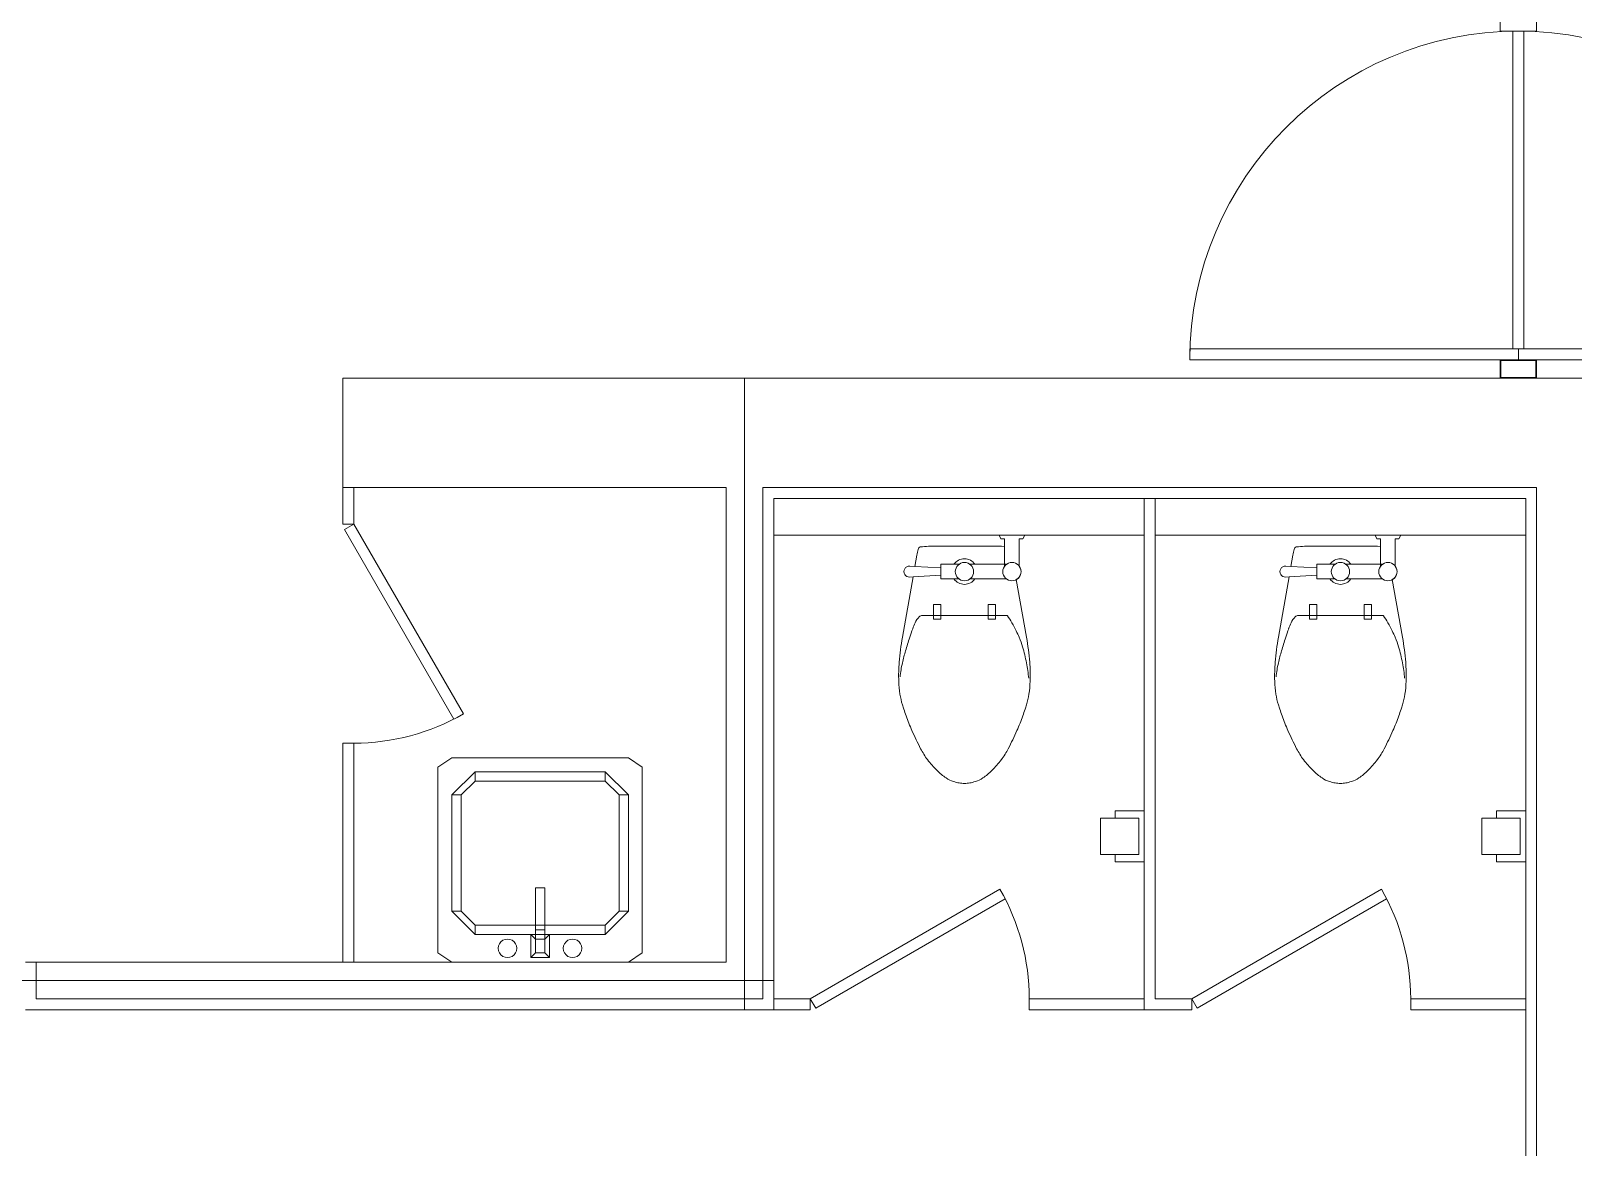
# Model space of a CAD drawing. Header units: millimetres. Extents: x 43806 to 399860, y -65551 to 59129.
# Drawn here: x 170129 to 174354, y 39773 to 42830 of the extents above; entities that cross this region are included whole.
import ezdxf

# ---------------------------------------------------------------- set-up
doc = ezdxf.new("R2010")
doc.units = ezdxf.units.MM
doc.header["$LTSCALE"] = 400
doc.header["$MEASUREMENT"] = 0
doc.layers.add('A', color=8, linetype='CONTINUOUS', lineweight=0)

msp = doc.modelspace()

# ---------------------------------------------------------------- linework, layer by layer
at = {"layer": 'A'}
for p, q in [((174153.7, 42879), (174153.7, 42829)), ((174253.7, 42829), (174253.7, 42879)), ((174153.7, 42829), (174253.7, 42829)), ((174188.7, 41959), (174188.7, 42829)), ((174218.7, 41959), (174218.7, 42829)), ((173303.7, 41959), (174203.7, 41959)), ((173303.7, 41929), (173303.7, 41959)), ((174203.7, 41959), (174203.7, 41929)), ((175103.7, 41959), (174203.7, 41959)), ((174203.7, 41959), (174203.7, 41929)), ((174203.7, 41929), (173303.7, 41929)), ((174253.7, 41929), (174153.7, 41929)), ((174153.7, 41929), (174153.7, 41879)), ((174251.7, 41927), (174155.7, 41927)), ((174155.7, 41927), (174155.7, 41881)), ((174203.7, 41929), (175103.7, 41929)), ((174251.7, 41881), (174251.7, 41927)), ((174253.7, 41879), (174253.7, 41929)), ((172083.7, 40149), (172083.7, 41879)), ((174153.7, 41879), (174253.7, 41879)), ((174155.7, 41881), (174251.7, 41881)), ((171281.8, 40839), (171243.7, 40813.5)), ((171243.7, 40304.4), (171243.7, 40813.5)), ((171281.8, 40839), (171765.5, 40839)), ((171765.5, 40839), (171803.6, 40813.5)), ((171803.6, 40304.4), (171803.6, 40813.5)), ((171345.5, 40800.8), (171281.8, 40737.2)), ((171281.8, 40737.2), (171345.5, 40800.8)), ((171307.3, 40737.2), (171345.5, 40775.3)), ((171345.5, 40775.3), (171307.3, 40737.2)), ((171701.9, 40800.8), (171345.5, 40800.8)), ((171345.5, 40800.8), (171701.9, 40800.8)), ((171345.5, 40775.3), (171345.5, 40800.8)), ((171345.5, 40775.3), (171345.5, 40800.8)), ((171345.5, 40775.3), (171701.9, 40775.3)), ((171701.9, 40775.3), (171345.5, 40775.3)), ((171765.5, 40737.2), (171701.9, 40800.8)), ((171701.9, 40800.8), (171701.9, 40775.3)), ((171765.5, 40737.2), (171701.9, 40800.8)), ((171701.9, 40775.3), (171701.9, 40800.8)), ((171740.1, 40737.2), (171701.9, 40775.3)), ((171701.9, 40775.3), (171740.1, 40737.2)), ((171281.8, 40737.2), (171281.8, 40419)), ((171281.8, 40737.2), (171281.8, 40419)), ((171307.3, 40737.2), (171281.8, 40737.2)), ((171307.3, 40737.2), (171281.8, 40737.2)), ((171307.3, 40419), (171307.3, 40737.2)), ((171307.3, 40419), (171307.3, 40737.2)), ((171740.1, 40419), (171740.1, 40737.2)), ((171740.1, 40737.2), (171765.5, 40737.2)), ((171740.1, 40419), (171740.1, 40737.2)), ((171740.1, 40737.2), (171765.5, 40737.2)), ((171765.5, 40737.2), (171765.5, 40419)), ((171765.5, 40737.2), (171765.5, 40419)), ((171510.9, 40482.6), (171510.9, 40368.1)), ((171536.4, 40482.6), (171510.9, 40482.6)), ((171510.9, 40482.6), (171510.9, 40380.8)), ((171536.4, 40482.6), (171510.9, 40482.6)), ((171510.9, 40482.6), (171536.4, 40482.6)), ((171510.9, 40482.6), (171510.9, 40482.6)), ((171536.4, 40482.6), (171510.9, 40482.6)), ((171510.9, 40482.6), (171510.9, 40380.8)), ((171510.9, 40482.6), (171510.9, 40482.6)), ((171510.9, 40368.1), (171510.9, 40482.6)), ((171536.4, 40368.1), (171536.4, 40482.6)), ((171536.4, 40380.8), (171536.4, 40482.6)), ((171536.4, 40482.6), (171536.4, 40482.6)), ((171536.4, 40482.6), (171536.4, 40380.8)), ((171536.4, 40482.6), (171536.4, 40482.6)), ((171536.4, 40368.1), (171536.4, 40482.6)), ((171281.8, 40419), (171345.5, 40355.4)), ((171281.8, 40419), (171307.3, 40419)), ((171345.5, 40355.4), (171281.8, 40419)), ((171281.8, 40419), (171307.3, 40419)), ((171345.5, 40380.8), (171307.3, 40419)), ((171307.3, 40419), (171345.5, 40380.8)), ((171701.9, 40355.4), (171765.5, 40419)), ((171740.1, 40419), (171701.9, 40380.8)), ((171765.5, 40419), (171701.9, 40355.4)), ((171701.9, 40380.8), (171740.1, 40419)), ((171765.5, 40419), (171740.1, 40419)), ((171740.1, 40419), (171765.5, 40419)), ((171701.9, 40380.8), (171345.5, 40380.8)), ((171345.5, 40380.8), (171701.9, 40380.8)), ((171345.5, 40355.4), (171345.5, 40380.8)), ((171345.5, 40380.8), (171345.5, 40355.4)), ((171345.5, 40355.4), (171701.9, 40355.4)), ((171701.9, 40355.4), (171345.5, 40355.4)), ((171510.9, 40342.6), (171498.2, 40355.4)), ((171498.2, 40355.4), (171549.1, 40355.4)), ((171498.2, 40355.4), (171510.9, 40342.6)), ((171498.2, 40291.7), (171498.2, 40355.4)), ((171536.4, 40380.8), (171510.9, 40380.8)), ((171510.9, 40380.8), (171536.4, 40380.8)), ((171510.9, 40342.6), (171510.9, 40380.8)), ((171510.9, 40380.8), (171510.9, 40368.1)), ((171510.9, 40380.8), (171510.9, 40368.1)), ((171510.9, 40342.6), (171510.9, 40380.8)), ((171510.9, 40368.1), (171536.4, 40368.1)), ((171510.9, 40368.1), (171536.4, 40368.1)), ((171510.9, 40304.4), (171510.9, 40368.1)), ((171510.9, 40368.1), (171510.9, 40304.4)), ((171536.4, 40380.8), (171536.4, 40342.6)), ((171536.4, 40368.1), (171536.4, 40380.8)), ((171536.4, 40380.8), (171536.4, 40342.6)), ((171536.4, 40380.8), (171536.4, 40368.1)), ((171536.4, 40368.1), (171536.4, 40304.4)), ((171536.4, 40368.1), (171536.4, 40304.4)), ((171549.1, 40355.4), (171536.4, 40342.6)), ((171536.4, 40342.6), (171549.1, 40355.4)), ((171549.1, 40355.4), (171549.1, 40291.7)), ((171701.9, 40380.8), (171701.9, 40355.4)), ((171701.9, 40380.8), (171701.9, 40355.4)), ((171410, 40323.7), (171409.1, 40317.2)), ((171409.1, 40317.2), (171410, 40323.7)), ((171410, 40323.7), (171409.1, 40317.2)), ((171409.1, 40317.2), (171410, 40323.7)), ((171409.1, 40317.2), (171409.1, 40317.2)), ((171409.1, 40317.2), (171410, 40310.5)), ((171409.1, 40317.2), (171409.1, 40317.2)), ((171410, 40310.5), (171409.1, 40317.2)), ((171409.1, 40317.2), (171410, 40310.5)), ((171410, 40310.5), (171409.1, 40317.2)), ((171412.6, 40329.9), (171410, 40323.7)), ((171410, 40323.7), (171412.6, 40329.9)), ((171412.6, 40329.9), (171410, 40323.7)), ((171410, 40323.7), (171412.6, 40329.9)), ((171410, 40323.7), (171410, 40323.7)), ((171410, 40323.7), (171410, 40323.7)), ((171410, 40310.5), (171410, 40310.5)), ((171410, 40310.5), (171412.6, 40304.4)), ((171410, 40310.5), (171410, 40310.5)), ((171412.6, 40304.4), (171410, 40310.5)), ((171410, 40310.5), (171412.6, 40304.4)), ((171412.6, 40304.4), (171410, 40310.5)), ((171416.6, 40335.2), (171412.6, 40329.9)), ((171412.6, 40329.9), (171416.6, 40335.2)), ((171416.6, 40335.2), (171412.6, 40329.9)), ((171412.6, 40329.9), (171416.6, 40335.2)), ((171412.6, 40329.9), (171412.6, 40329.9)), ((171412.6, 40329.9), (171412.6, 40329.9)), ((171421.8, 40339.2), (171416.6, 40335.2)), ((171416.6, 40335.2), (171421.8, 40339.2)), ((171421.8, 40339.2), (171416.6, 40335.2)), ((171416.6, 40335.2), (171421.8, 40339.2)), ((171416.6, 40335.2), (171416.6, 40335.2)), ((171416.6, 40335.2), (171416.6, 40335.2)), ((171428, 40341.8), (171421.8, 40339.2)), ((171421.8, 40339.2), (171428, 40341.8)), ((171428, 40341.8), (171421.8, 40339.2)), ((171421.8, 40339.2), (171428, 40341.8)), ((171421.8, 40339.2), (171421.8, 40339.2)), ((171421.8, 40339.2), (171421.8, 40339.2)), ((171434.6, 40342.6), (171428, 40341.8)), ((171428, 40341.8), (171434.6, 40342.6)), ((171434.6, 40342.6), (171428, 40341.8)), ((171428, 40341.8), (171434.6, 40342.6)), ((171428, 40341.8), (171428, 40341.8)), ((171428, 40341.8), (171428, 40341.8)), ((171434.6, 40342.6), (171434.6, 40342.6)), ((171441.2, 40341.8), (171434.6, 40342.6)), ((171434.6, 40342.6), (171434.6, 40342.6)), ((171441.2, 40341.8), (171434.6, 40342.6)), ((171434.6, 40342.6), (171441.2, 40341.8)), ((171441.2, 40341.8), (171434.6, 40342.6)), ((171447.3, 40339.2), (171441.2, 40341.8)), ((171441.2, 40341.8), (171441.2, 40341.8)), ((171441.2, 40341.8), (171447.3, 40339.2)), ((171447.3, 40339.2), (171441.2, 40341.8)), ((171441.2, 40341.8), (171447.3, 40339.2)), ((171441.2, 40341.8), (171441.2, 40341.8)), ((171452.6, 40335.2), (171447.3, 40339.2)), ((171447.3, 40339.2), (171447.3, 40339.2)), ((171447.3, 40339.2), (171452.6, 40335.2)), ((171452.6, 40335.2), (171447.3, 40339.2)), ((171447.3, 40339.2), (171452.6, 40335.2)), ((171447.3, 40339.2), (171447.3, 40339.2)), ((171456.6, 40329.9), (171452.6, 40335.2)), ((171452.6, 40335.2), (171452.6, 40335.2)), ((171452.6, 40335.2), (171456.6, 40329.9)), ((171456.6, 40329.9), (171452.6, 40335.2)), ((171452.6, 40335.2), (171456.6, 40329.9)), ((171452.6, 40335.2), (171452.6, 40335.2)), ((171459.2, 40323.7), (171456.6, 40329.9)), ((171456.6, 40329.9), (171456.6, 40329.9)), ((171456.6, 40329.9), (171459.2, 40323.7)), ((171459.2, 40323.7), (171456.6, 40329.9)), ((171456.6, 40329.9), (171459.2, 40323.7)), ((171456.6, 40329.9), (171456.6, 40329.9)), ((171456.6, 40304.4), (171459.2, 40310.5)), ((171459.2, 40310.5), (171456.6, 40304.4)), ((171456.6, 40304.4), (171459.2, 40310.5)), ((171459.2, 40310.5), (171456.6, 40304.4)), ((171460, 40317.2), (171459.2, 40323.7)), ((171459.2, 40323.7), (171459.2, 40323.7)), ((171459.2, 40323.7), (171460, 40317.2)), ((171460, 40317.2), (171459.2, 40323.7)), ((171459.2, 40323.7), (171460, 40317.2)), ((171459.2, 40323.7), (171459.2, 40323.7)), ((171459.2, 40310.5), (171460, 40317.2)), ((171460, 40317.2), (171459.2, 40310.5)), ((171459.2, 40310.5), (171460, 40317.2)), ((171460, 40317.2), (171459.2, 40310.5)), ((171459.2, 40310.5), (171459.2, 40310.5)), ((171459.2, 40310.5), (171459.2, 40310.5)), ((171460, 40317.2), (171460, 40317.2)), ((171460, 40317.2), (171460, 40317.2)), ((171536.4, 40342.6), (171510.9, 40342.6)), ((171510.9, 40304.4), (171510.9, 40342.6)), ((171536.4, 40342.6), (171510.9, 40342.6)), ((171536.4, 40304.4), (171536.4, 40342.6)), ((171588.2, 40323.7), (171587.3, 40317.2)), ((171587.3, 40317.2), (171588.2, 40323.7)), ((171588.2, 40323.7), (171587.3, 40317.2)), ((171587.3, 40317.2), (171588.2, 40323.7)), ((171587.3, 40317.2), (171587.3, 40317.2)), ((171587.3, 40317.2), (171588.2, 40310.5)), ((171587.3, 40317.2), (171587.3, 40317.2)), ((171588.2, 40310.5), (171587.3, 40317.2)), ((171587.3, 40317.2), (171588.2, 40310.5)), ((171588.2, 40310.5), (171587.3, 40317.2)), ((171590.7, 40329.9), (171588.2, 40323.7)), ((171588.2, 40323.7), (171590.7, 40329.9)), ((171590.7, 40329.9), (171588.2, 40323.7)), ((171588.2, 40323.7), (171590.7, 40329.9)), ((171588.2, 40323.7), (171588.2, 40323.7)), ((171588.2, 40323.7), (171588.2, 40323.7)), ((171588.2, 40310.5), (171588.2, 40310.5)), ((171588.2, 40310.5), (171590.7, 40304.4)), ((171588.2, 40310.5), (171588.2, 40310.5)), ((171590.7, 40304.4), (171588.2, 40310.5)), ((171588.2, 40310.5), (171590.7, 40304.4)), ((171590.7, 40304.4), (171588.2, 40310.5)), ((171594.8, 40335.2), (171590.7, 40329.9)), ((171590.7, 40329.9), (171594.8, 40335.2)), ((171594.8, 40335.2), (171590.7, 40329.9)), ((171590.7, 40329.9), (171594.8, 40335.2)), ((171590.7, 40329.9), (171590.7, 40329.9)), ((171590.7, 40329.9), (171590.7, 40329.9)), ((171600, 40339.2), (171594.8, 40335.2)), ((171594.8, 40335.2), (171600, 40339.2)), ((171600, 40339.2), (171594.8, 40335.2)), ((171594.8, 40335.2), (171600, 40339.2)), ((171594.8, 40335.2), (171594.8, 40335.2)), ((171594.8, 40335.2), (171594.8, 40335.2)), ((171606.1, 40341.8), (171600, 40339.2)), ((171600, 40339.2), (171606.1, 40341.8)), ((171606.1, 40341.8), (171600, 40339.2)), ((171600, 40339.2), (171606.1, 40341.8)), ((171600, 40339.2), (171600, 40339.2)), ((171600, 40339.2), (171600, 40339.2)), ((171612.8, 40342.6), (171606.1, 40341.8)), ((171606.1, 40341.8), (171612.8, 40342.6)), ((171612.8, 40342.6), (171606.1, 40341.8)), ((171606.1, 40341.8), (171612.8, 40342.6)), ((171606.1, 40341.8), (171606.1, 40341.8)), ((171606.1, 40341.8), (171606.1, 40341.8)), ((171612.8, 40342.6), (171612.8, 40342.6)), ((171619.3, 40341.8), (171612.8, 40342.6)), ((171612.8, 40342.6), (171612.8, 40342.6)), ((171612.8, 40342.6), (171619.3, 40341.8)), ((171619.3, 40341.8), (171612.8, 40342.6)), ((171612.8, 40342.6), (171619.3, 40341.8)), ((171625.5, 40339.2), (171619.3, 40341.8)), ((171619.3, 40341.8), (171619.3, 40341.8)), ((171619.3, 40341.8), (171625.5, 40339.2)), ((171625.5, 40339.2), (171619.3, 40341.8)), ((171619.3, 40341.8), (171625.5, 40339.2)), ((171619.3, 40341.8), (171619.3, 40341.8)), ((171630.8, 40335.2), (171625.5, 40339.2)), ((171625.5, 40339.2), (171625.5, 40339.2)), ((171625.5, 40339.2), (171630.8, 40335.2)), ((171630.8, 40335.2), (171625.5, 40339.2)), ((171625.5, 40339.2), (171630.8, 40335.2)), ((171625.5, 40339.2), (171625.5, 40339.2)), ((171634.8, 40329.9), (171630.8, 40335.2)), ((171630.8, 40335.2), (171630.8, 40335.2)), ((171630.8, 40335.2), (171634.8, 40329.9)), ((171634.8, 40329.9), (171630.8, 40335.2)), ((171630.8, 40335.2), (171634.8, 40329.9)), ((171630.8, 40335.2), (171630.8, 40335.2)), ((171637.4, 40323.7), (171634.8, 40329.9)), ((171634.8, 40329.9), (171634.8, 40329.9)), ((171634.8, 40329.9), (171637.4, 40323.7)), ((171637.4, 40323.7), (171634.8, 40329.9)), ((171634.8, 40329.9), (171637.4, 40323.7)), ((171634.8, 40329.9), (171634.8, 40329.9)), ((171634.8, 40304.4), (171637.4, 40310.5)), ((171637.4, 40310.5), (171634.8, 40304.4)), ((171634.8, 40304.4), (171637.4, 40310.5)), ((171637.4, 40310.5), (171634.8, 40304.4)), ((171638.2, 40317.2), (171637.4, 40323.7)), ((171637.4, 40323.7), (171637.4, 40323.7)), ((171637.4, 40323.7), (171638.2, 40317.2)), ((171638.2, 40317.2), (171637.4, 40323.7)), ((171637.4, 40323.7), (171638.2, 40317.2)), ((171637.4, 40323.7), (171637.4, 40323.7)), ((171637.4, 40310.5), (171638.2, 40317.2)), ((171638.2, 40317.2), (171637.4, 40310.5)), ((171637.4, 40310.5), (171638.2, 40317.2)), ((171638.2, 40317.2), (171637.4, 40310.5)), ((171637.4, 40310.5), (171637.4, 40310.5)), ((171637.4, 40310.5), (171637.4, 40310.5)), ((171638.2, 40317.2), (171638.2, 40317.2)), ((171638.2, 40317.2), (171638.2, 40317.2)), ((171281.8, 40279), (171243.7, 40304.4)), ((171765.5, 40279), (171281.8, 40279)), ((171412.6, 40304.4), (171412.6, 40304.4)), ((171412.6, 40304.4), (171416.6, 40299.2)), ((171412.6, 40304.4), (171412.6, 40304.4)), ((171416.6, 40299.2), (171412.6, 40304.4)), ((171412.6, 40304.4), (171416.6, 40299.2)), ((171416.6, 40299.2), (171412.6, 40304.4)), ((171416.6, 40299.2), (171416.6, 40299.2)), ((171416.6, 40299.2), (171421.8, 40295.1)), ((171416.6, 40299.2), (171416.6, 40299.2)), ((171421.8, 40295.1), (171416.6, 40299.2)), ((171416.6, 40299.2), (171421.8, 40295.1)), ((171421.8, 40295.1), (171416.6, 40299.2)), ((171421.8, 40295.1), (171421.8, 40295.1)), ((171421.8, 40295.1), (171428, 40292.6)), ((171421.8, 40295.1), (171421.8, 40295.1)), ((171428, 40292.6), (171421.8, 40295.1)), ((171421.8, 40295.1), (171428, 40292.6)), ((171428, 40292.6), (171421.8, 40295.1)), ((171428, 40292.6), (171428, 40292.6)), ((171428, 40292.6), (171434.6, 40291.7)), ((171428, 40292.6), (171428, 40292.6)), ((171434.6, 40291.7), (171428, 40292.6)), ((171428, 40292.6), (171434.6, 40291.7)), ((171434.6, 40291.7), (171428, 40292.6)), ((171434.6, 40291.7), (171441.2, 40292.6)), ((171441.2, 40292.6), (171434.6, 40291.7)), ((171434.6, 40291.7), (171441.2, 40292.6)), ((171441.2, 40292.6), (171434.6, 40291.7)), ((171434.6, 40291.7), (171434.6, 40291.7)), ((171434.6, 40291.7), (171434.6, 40291.7)), ((171441.2, 40292.6), (171447.3, 40295.1)), ((171447.3, 40295.1), (171441.2, 40292.6)), ((171441.2, 40292.6), (171447.3, 40295.1)), ((171447.3, 40295.1), (171441.2, 40292.6)), ((171441.2, 40292.6), (171441.2, 40292.6)), ((171441.2, 40292.6), (171441.2, 40292.6)), ((171447.3, 40295.1), (171452.6, 40299.2)), ((171452.6, 40299.2), (171447.3, 40295.1)), ((171447.3, 40295.1), (171452.6, 40299.2)), ((171452.6, 40299.2), (171447.3, 40295.1)), ((171447.3, 40295.1), (171447.3, 40295.1)), ((171447.3, 40295.1), (171447.3, 40295.1)), ((171452.6, 40299.2), (171456.6, 40304.4)), ((171456.6, 40304.4), (171452.6, 40299.2)), ((171452.6, 40299.2), (171456.6, 40304.4)), ((171456.6, 40304.4), (171452.6, 40299.2)), ((171452.6, 40299.2), (171452.6, 40299.2)), ((171452.6, 40299.2), (171452.6, 40299.2)), ((171456.6, 40304.4), (171456.6, 40304.4)), ((171456.6, 40304.4), (171456.6, 40304.4)), ((171510.9, 40304.4), (171498.2, 40291.7)), ((171510.9, 40304.4), (171498.2, 40291.7)), ((171549.1, 40291.7), (171498.2, 40291.7)), ((171536.4, 40304.4), (171510.9, 40304.4)), ((171536.4, 40304.4), (171510.9, 40304.4)), ((171536.4, 40304.4), (171549.1, 40291.7)), ((171536.4, 40304.4), (171549.1, 40291.7)), ((171590.7, 40304.4), (171590.7, 40304.4)), ((171590.7, 40304.4), (171594.8, 40299.2)), ((171590.7, 40304.4), (171590.7, 40304.4)), ((171594.8, 40299.2), (171590.7, 40304.4)), ((171590.7, 40304.4), (171594.8, 40299.2)), ((171594.8, 40299.2), (171590.7, 40304.4)), ((171594.8, 40299.2), (171594.8, 40299.2)), ((171594.8, 40299.2), (171600, 40295.1)), ((171594.8, 40299.2), (171594.8, 40299.2)), ((171600, 40295.1), (171594.8, 40299.2)), ((171594.8, 40299.2), (171600, 40295.1)), ((171600, 40295.1), (171594.8, 40299.2)), ((171600, 40295.1), (171600, 40295.1)), ((171600, 40295.1), (171606.1, 40292.6)), ((171600, 40295.1), (171600, 40295.1)), ((171606.1, 40292.6), (171600, 40295.1)), ((171600, 40295.1), (171606.1, 40292.6)), ((171606.1, 40292.6), (171600, 40295.1)), ((171606.1, 40292.6), (171606.1, 40292.6)), ((171606.1, 40292.6), (171612.8, 40291.7)), ((171606.1, 40292.6), (171606.1, 40292.6)), ((171612.8, 40291.7), (171606.1, 40292.6)), ((171606.1, 40292.6), (171612.8, 40291.7)), ((171612.8, 40291.7), (171606.1, 40292.6)), ((171612.8, 40291.7), (171619.3, 40292.6)), ((171619.3, 40292.6), (171612.8, 40291.7)), ((171612.8, 40291.7), (171619.3, 40292.6)), ((171619.3, 40292.6), (171612.8, 40291.7)), ((171612.8, 40291.7), (171612.8, 40291.7)), ((171612.8, 40291.7), (171612.8, 40291.7)), ((171619.3, 40292.6), (171625.5, 40295.1)), ((171625.5, 40295.1), (171619.3, 40292.6)), ((171619.3, 40292.6), (171625.5, 40295.1)), ((171625.5, 40295.1), (171619.3, 40292.6)), ((171619.3, 40292.6), (171619.3, 40292.6)), ((171619.3, 40292.6), (171619.3, 40292.6)), ((171625.5, 40295.1), (171630.8, 40299.2)), ((171630.8, 40299.2), (171625.5, 40295.1)), ((171625.5, 40295.1), (171630.8, 40299.2)), ((171630.8, 40299.2), (171625.5, 40295.1)), ((171625.5, 40295.1), (171625.5, 40295.1)), ((171625.5, 40295.1), (171625.5, 40295.1)), ((171630.8, 40299.2), (171634.8, 40304.4)), ((171634.8, 40304.4), (171630.8, 40299.2)), ((171630.8, 40299.2), (171634.8, 40304.4)), ((171634.8, 40304.4), (171630.8, 40299.2)), ((171630.8, 40299.2), (171630.8, 40299.2)), ((171630.8, 40299.2), (171630.8, 40299.2)), ((171634.8, 40304.4), (171634.8, 40304.4)), ((171634.8, 40304.4), (171634.8, 40304.4)), ((171765.5, 40279), (171803.6, 40304.4)), ((168983.7, 40229), (172163.7, 40229))]:
    msp.add_line(p, q, dxfattribs=at)
at = {"layer": 'A', "ltscale": 2}
for p, q in [((170983.7, 41879), (178153.7, 41879)), ((170983.7, 41579), (170983.7, 41879)), ((170983.7, 41579), (172033.7, 41579)), ((172033.7, 40279), (172033.7, 41579)), ((172133.7, 41579), (174253.7, 41579)), ((172133.7, 40179), (172133.7, 41579)), ((174253.7, 41579), (174253.7, 37329)), ((172163.7, 40149), (172163.7, 41549)), ((172163.7, 41549), (174223.7, 41549)), ((174223.7, 41549), (174223.7, 37359)), ((170143.7, 40279), (170113.7, 40279)), ((170143.7, 40179), (170143.7, 40279)), ((170143.7, 40279), (172033.7, 40279)), ((170113.7, 40149), (172003.7, 40149)), ((170143.7, 40179), (172133.7, 40179)), ((172003.7, 40149), (172003.7, 40149)), ((172003.7, 40149), (172163.7, 40149))]:
    msp.add_line(p, q, dxfattribs=at)
at = {"layer": 'A', "linetype": 'Continuous'}
for p, q in [((170983.7, 41479), (170983.7, 41579)), ((171013.7, 41479), (171013.7, 41579)), ((173178.7, 41549), (173178.7, 40149)), ((173208.7, 41549), (173208.7, 40179)), ((171013.7, 41479), (170983.7, 41479)), ((171013.7, 41479), (170987.7, 41464)), ((170987.7, 41464), (171287.3, 40945)), ((171313.7, 40959.4), (171013.7, 41479)), ((172163.7, 41449), (173178.7, 41449)), ((172851.2, 41449), (172781.2, 41449)), ((172781.2, 41449), (172786.2, 41439)), ((172846.2, 41439), (172851.2, 41449)), ((173208.7, 41449), (174223.7, 41449)), ((173881.2, 41449), (173811.2, 41449)), ((173811.2, 41449), (173816.2, 41439)), ((173876.2, 41439), (173881.2, 41449)), ((172686.2, 41419), (172611.2, 41419)), ((172761.2, 41419), (172686.2, 41419)), ((172786.2, 41439), (172796.2, 41439)), ((172796.2, 41439), (172796.2, 41417.6)), ((172796.2, 41364), (172796.2, 41417.6)), ((172836.2, 41364), (172836.2, 41439)), ((172836.2, 41439), (172846.2, 41439)), ((173716.2, 41419), (173641.2, 41419)), ((173791.2, 41419), (173716.2, 41419)), ((173816.2, 41439), (173826.2, 41439)), ((173826.2, 41439), (173826.2, 41417.6)), ((173826.2, 41364), (173826.2, 41417.6)), ((173866.2, 41364), (173866.2, 41439)), ((173866.2, 41439), (173876.2, 41439)), ((172550.6, 41363.1), (172536.2, 41364)), ((172556.2, 41394), (172550.6, 41363.1)), ((172621.2, 41359), (172550.6, 41363.1)), ((172671.2, 41369), (172621.2, 41369)), ((172621.2, 41369), (172621.2, 41329)), ((172801.2, 41369), (172701.2, 41369)), ((173580.6, 41363.1), (173566.2, 41364)), ((173586.2, 41394), (173580.6, 41363.1)), ((173651.2, 41359), (173580.6, 41363.1)), ((173701.2, 41369), (173651.2, 41369)), ((173651.2, 41369), (173651.2, 41329)), ((173831.2, 41369), (173731.2, 41369)), ((172545.4, 41334.5), (172516.2, 41169)), ((172536.2, 41334), (172545.4, 41334.5)), ((172545.4, 41334.5), (172621.2, 41339)), ((172621.2, 41329), (172671.2, 41329)), ((172801.2, 41329), (172701.2, 41329)), ((172856.2, 41169), (172828.3, 41327.1)), ((173575.4, 41334.5), (173546.2, 41169)), ((173566.2, 41334), (173575.4, 41334.5)), ((173575.4, 41334.5), (173651.2, 41339)), ((173651.2, 41329), (173701.2, 41329)), ((173831.2, 41329), (173731.2, 41329)), ((173886.2, 41169), (173858.3, 41327.1)), ((172601.2, 41219), (172601.2, 41259)), ((172601.2, 41259), (172621.2, 41259)), ((172621.2, 41259), (172621.2, 41219)), ((172751.2, 41259), (172751.2, 41219)), ((172771.2, 41259), (172751.2, 41259)), ((172771.2, 41219), (172771.2, 41259)), ((173631.2, 41219), (173631.2, 41259)), ((173631.2, 41259), (173651.2, 41259)), ((173651.2, 41259), (173651.2, 41219)), ((173781.2, 41259), (173781.2, 41219)), ((173801.2, 41259), (173781.2, 41259)), ((173801.2, 41219), (173801.2, 41259)), ((172686.2, 41229), (172571.2, 41229)), ((172621.2, 41219), (172601.2, 41219)), ((172801.2, 41229), (172686.2, 41229)), ((172751.2, 41219), (172771.2, 41219)), ((173716.2, 41229), (173601.2, 41229)), ((173651.2, 41219), (173631.2, 41219)), ((173831.2, 41229), (173716.2, 41229)), ((173781.2, 41219), (173801.2, 41219)), ((170983.7, 40279), (170983.7, 40879)), ((171013.7, 40879), (170983.7, 40879)), ((171013.7, 40879), (170983.7, 40879)), ((171013.7, 40279), (171013.7, 40879)), ((173098.7, 40674), (173098.7, 40694)), ((173098.7, 40694), (173178.7, 40694)), ((173178.7, 40694), (173178.7, 40554)), ((174143.7, 40674), (174143.7, 40694)), ((174143.7, 40694), (174223.7, 40694)), ((173058.7, 40574), (173058.7, 40674)), ((173058.7, 40674), (173163.7, 40674)), ((173163.7, 40674), (173163.7, 40574)), ((174103.7, 40574), (174103.7, 40674)), ((174103.7, 40674), (174208.7, 40674)), ((174208.7, 40674), (174208.7, 40574)), ((173163.7, 40574), (173058.7, 40574)), ((173098.7, 40554), (173098.7, 40574)), ((174208.7, 40574), (174103.7, 40574)), ((174143.7, 40554), (174143.7, 40574)), ((173178.7, 40554), (173098.7, 40554)), ((174223.7, 40554), (174143.7, 40554)), ((172783.3, 40479), (172263.7, 40179)), ((173828.3, 40479), (173308.7, 40179)), ((172278.7, 40153), (172797.6, 40452.6)), ((173323.7, 40153), (173842.6, 40452.6)), ((172263.7, 40179), (172163.7, 40179)), ((172263.7, 40149), (172163.7, 40149)), ((172263.7, 40179), (172263.7, 40149)), ((172263.7, 40179), (172278.7, 40153)), ((173178.7, 40179), (172863.7, 40179)), ((172863.7, 40179), (172863.7, 40149)), ((172863.7, 40179), (172863.7, 40149)), ((173178.7, 40149), (172863.7, 40149)), ((173308.7, 40149), (173178.7, 40149)), ((173308.7, 40179), (173208.7, 40179)), ((173308.7, 40179), (173308.7, 40149)), ((173308.7, 40179), (173323.7, 40153)), ((174223.7, 40179), (173908.7, 40179)), ((173908.7, 40179), (173908.7, 40149)), ((173908.7, 40179), (173908.7, 40149)), ((174223.7, 40149), (173908.7, 40149))]:
    msp.add_line(p, q, dxfattribs=at)
for centre in [(172686.2, 41349), (172816.2, 41349), (173716.2, 41349), (173846.2, 41349)]:
    msp.add_circle(centre, 25, dxfattribs=at)
at = {"layer": 'A'}
msp.add_arc((174203.7, 41929), 900, 0, 180, dxfattribs=at)
at = {"layer": 'A', "linetype": 'Continuous'}
for centre, radius, start, end in [((172803.1, 41348.8), 251, 165.9638, 169.6403), ((172579, 41404.8), 20, 152.9263, 165.9638), ((172565.6, 41411.7), 5.01, 95.7106, 152.9263), ((172611.2, 40956.3), 462.7, 90, 95.7106), ((172761.2, 40956.3), 462.7, 85.6617, 90), ((173833.1, 41348.8), 251, 165.9638, 169.6403), ((173609, 41404.8), 20, 152.9263, 165.9638), ((173595.6, 41411.7), 5.01, 95.7106, 152.9263), ((173641.2, 40956.3), 462.7, 90, 95.7106), ((173791.2, 40956.3), 462.7, 85.6617, 90), ((172535.3, 41349), 15, 86.6335, 273.3665), ((172686.2, 41349), 35, 34.8499, 145.1501), ((172816.2, 41349), 25, 298.9372, 36.8699), ((173565.3, 41349), 15, 86.6335, 273.3665), ((173716.2, 41349), 35, 34.8499, 145.1501), ((173846.2, 41349), 25, 298.9372, 36.8699), ((172686.2, 41349), 35, 214.8499, 325.1501), ((173716.2, 41349), 35, 214.8499, 325.1501), ((172817.1, 41090.2), 291.3, 155.9278, 159.444), ((172601.2, 41186.6), 54.8, 135, 155.9278), ((172571.2, 41216.6), 12.3, 90, 135), ((172801.2, 41225.4), 3.54, 36.8699, 90), ((172664.5, 41122.9), 174.4, 29.5675, 36.8699), ((172403.3, 40974.7), 474.7, 26.5651, 29.5675), ((173847.1, 41090.2), 291.3, 155.9278, 159.444), ((173631.2, 41186.6), 54.8, 135, 155.9278), ((173601.2, 41216.6), 12.3, 90, 135), ((173831.2, 41225.4), 3.54, 36.8699, 90), ((173694.5, 41122.9), 174.4, 29.5675, 36.8699), ((173433.3, 40974.7), 474.7, 26.5651, 29.5675), ((173279.5, 41036.5), 774.8, 170.1534, 175.2364), ((173548.1, 40839.6), 1064.2, 161.9714, 164.0546), ((173072.2, 40994.5), 563.7, 159.444, 161.9714), ((172557, 41051.6), 302.8, 22.8053, 26.5651), ((172620.1, 41078.1), 234.4, 15.9454, 22.8053), ((172092.8, 41036.5), 774.8, 4.7636, 9.8466), ((174309.5, 41036.5), 774.8, 170.1534, 175.2364), ((174578.1, 40839.6), 1064.2, 161.9714, 164.0546), ((174102.2, 40994.5), 563.7, 159.444, 161.9714), ((173587, 41051.6), 302.8, 22.8053, 26.5651), ((173650.1, 41078.1), 234.4, 15.9454, 22.8053), ((173122.8, 41036.5), 774.8, 4.7636, 9.8466), ((173320.8, 40904.6), 827.8, 164.0546, 166.4166), ((172269.4, 40977.9), 599.2, 11.6565, 15.9454), ((174350.8, 40904.6), 827.8, 164.0546, 166.4166), ((173299.4, 40977.9), 599.2, 11.6565, 15.9454), ((172947.3, 41064.2), 441.4, 175.2364, 181.9723), ((172753.7, 41041.6), 244.3, 166.4166, 175.6013), ((172525.9, 41030.8), 337.2, 4.3987, 11.6565), ((172425, 41064.2), 441.4, 358.0277, 4.7636), ((173977.3, 41064.2), 441.4, 175.2364, 181.9723), ((173783.7, 41041.6), 244.3, 166.4166, 175.6013), ((173555.9, 41030.8), 337.2, 4.3987, 11.6565), ((173455, 41064.2), 441.4, 358.0277, 4.7636), ((172809.5, 41059.4), 303.5, 181.9723, 188.7462), ((172562.8, 41059.4), 303.5, 351.2538, 358.0277), ((173839.5, 41059.4), 303.5, 181.9723, 188.7462), ((173592.8, 41059.4), 303.5, 351.2538, 358.0277), ((172720, 41045.6), 212.9, 188.7462, 196.8361), ((172952.5, 41116), 455.9, 196.8361, 198.4349), ((172419.8, 41116), 455.9, 341.5651, 343.1639), ((172652.4, 41045.6), 212.9, 343.1639, 351.2538), ((173750, 41045.6), 212.9, 188.7462, 196.8361), ((173982.5, 41116), 455.9, 196.8361, 198.4349), ((173449.8, 41116), 455.9, 341.5651, 343.1639), ((173682.4, 41045.6), 212.9, 343.1639, 351.2538), ((171013.7, 41479), 600, 270, 300), ((173475.1, 41290.2), 1006.7, 198.4349, 199.5108), ((173056.3, 41141.8), 562.4, 199.5108, 203.9625), ((172316, 41141.8), 562.4, 336.0375, 340.4892), ((171897.2, 41290.2), 1006.7, 340.4892, 341.5651), ((174505.1, 41290.2), 1006.7, 198.4349, 199.5108), ((174086.3, 41141.8), 562.4, 199.5108, 203.9625), ((173346, 41141.8), 562.4, 336.0375, 340.4892), ((172927.2, 41290.2), 1006.7, 340.4892, 341.5651), ((173352.8, 41273.6), 886.9, 203.9625, 207.5073), ((172019.6, 41273.6), 886.9, 332.4927, 336.0375), ((174382.8, 41273.6), 886.9, 203.9625, 207.5073), ((173049.6, 41273.6), 886.9, 332.4927, 336.0375), ((172758.9, 40964.3), 217.3, 207.5073, 216.8699), ((172613.5, 40964.3), 217.3, 323.1301, 332.4927), ((173788.9, 40964.3), 217.3, 207.5073, 216.8699), ((173643.5, 40964.3), 217.3, 323.1301, 332.4927), ((172803.5, 40997.8), 273.1, 216.8699, 225.2192), ((172568.8, 40997.8), 273.1, 314.7808, 323.1301), ((173833.5, 40997.8), 273.1, 216.8699, 225.2192), ((173598.8, 40997.8), 273.1, 314.7808, 323.1301), ((172727.4, 40921.1), 165, 225.2192, 236.3099), ((172681.7, 40852.5), 82.6, 236.3099, 252.0099), ((172689.5, 40876.6), 107.9, 252.0099, 260.5377), ((172682.8, 40876.6), 107.9, 279.4623, 287.9901), ((172690.7, 40852.5), 82.6, 287.9901, 303.6901), ((172645, 40921.1), 165, 303.6901, 314.7808), ((173757.4, 40921.1), 165, 225.2192, 236.3099), ((173711.7, 40852.5), 82.6, 236.3099, 252.0099), ((173719.5, 40876.6), 107.9, 252.0099, 260.5377), ((173712.8, 40876.6), 107.9, 279.4623, 287.9901), ((173720.7, 40852.5), 82.6, 287.9901, 303.6901), ((173675, 40921.1), 165, 303.6901, 314.7808), ((172686.2, 40856.6), 87.7, 260.5377, 270), ((172686.2, 40856.6), 87.7, 270, 279.4623), ((173716.2, 40856.6), 87.7, 260.5377, 270), ((173716.2, 40856.6), 87.7, 270, 279.4623), ((172263.7, 40179), 600, 0, 30), ((173308.7, 40179), 600, 0, 30)]:
    msp.add_arc(centre, radius, start, end, dxfattribs=at)

doc.saveas('drawing.dxf')
